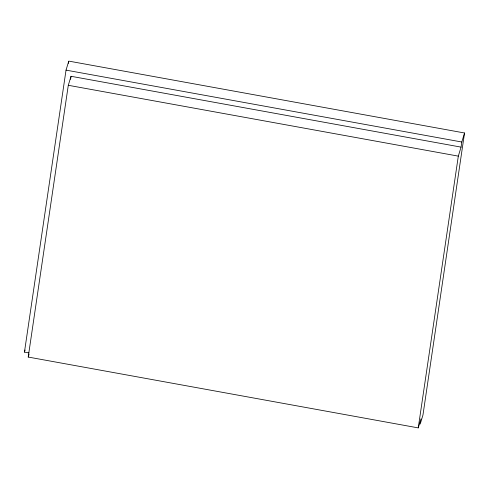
<?xml version="1.0" encoding="UTF-8"?>
<svg xmlns="http://www.w3.org/2000/svg" width="489" height="489" viewBox="0 0 489 489"><rect width="100%" height="100%" fill="white"/><g stroke="black" fill="none" stroke-linecap="round" stroke-linejoin="round"><path stroke-width="0.73" d="M28.955 352.93L24.45 352.111L66.033 70.123L68.772 61.107L464.55 132.99L422.967 414.984L420.228 423.994L420.986 418.877L418.248 427.893L28.221 357.056L68.295 85.294L71.033 76.284L461.06 147.122L461.812 142.006L464.55 132.99M68.436 63.362L68.656 61.858M70.587 79.304L71.033 76.284M418.248 427.893L458.321 156.132L461.06 147.122M24.45 352.111L25.08 350.032M28.221 357.056L29.065 354.281M66.033 70.123L461.812 142.006M68.295 85.294L458.321 156.132"/></g></svg>
